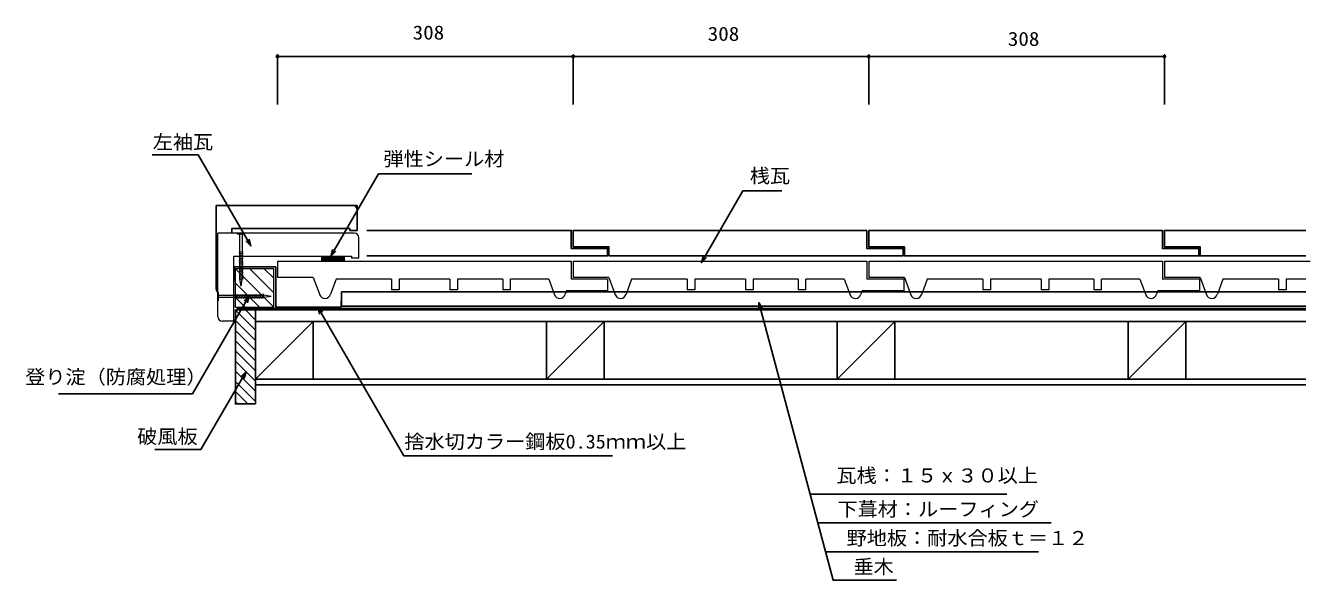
# Model space of a CAD drawing. Units: millimetres, scale not verified. Extents: x -874 to 465, y 127 to 705.
import ezdxf
from ezdxf.enums import TextEntityAlignment as Align

# ---------------------------------------------------------------- set-up
doc = ezdxf.new("R2010")
doc.units = ezdxf.units.MM
doc.header["$LTSCALE"] = 10
doc.layers.add('0-0_LAYER002', color=2, linetype='Continuous', lineweight=18)
doc.layers.add('0-1_ADD_LINE', color=7, linetype='Continuous')
doc.styles.add('ＭＳ ゴシック', font='')
doc.styles.get('ＭＳ ゴシック').set_extended_font_data('MS Gothic')

msp = doc.modelspace()

# ---------------------------------------------------------------- linework, layer by layer
at = {"layer": '0-0_LAYER002'}
for p, q in [((-611.27, 675.36), (-611.27, 622.86)), ((-611.27, 672.86), (-303.27, 672.86)), ((-303.27, 675.36), (-303.27, 622.86)), ((-303.27, 672.86), (4.73, 672.86)), ((4.73, 675.36), (4.73, 622.86)), ((4.73, 672.86), (312.73, 672.86)), ((312.73, 675.36), (312.73, 622.86)), ((-533.07, 517.66), (-675.31, 517.66)), ((-675.31, 430.61), (-675.31, 517.66)), ((-528.23, 491.54), (-528.23, 512.83)), ((-658.86, 493.47), (-535.97, 493.47)), ((-658.86, 493.47), (-658.86, 488.72)), ((-535.97, 493.47), (-535.97, 491.54)), ((-528.23, 491.54), (-535.97, 491.54)), ((-518.35, 491.54), (-420.58, 491.54)), ((-420.58, 491.54), (-305.27, 491.54)), ((-305.27, 491.54), (-305.27, 472.57)), ((-303.27, 491.54), (-112.58, 491.54)), ((-303.27, 491.54), (-303.27, 474.56)), ((-112.58, 491.54), (2.73, 491.54)), ((2.73, 491.54), (2.73, 472.57)), ((2.73, 491.54), (2.73, 474.56)), ((4.73, 491.54), (195.42, 491.54)), ((4.73, 491.54), (4.73, 474.56)), ((195.42, 491.54), (310.73, 491.54)), ((310.73, 491.54), (310.73, 472.57)), ((310.73, 491.54), (310.73, 474.56)), ((312.73, 491.54), (460.08, 491.54)), ((312.73, 491.54), (312.73, 474.56)), ((-267.33, 472.57), (-305.27, 472.57)), ((-266.07, 474.56), (-303.27, 474.56)), ((-267.33, 472.57), (-267.33, 465.07)), ((-266.07, 474.56), (-266.07, 465.07)), ((40.67, 472.57), (2.73, 472.57)), ((41.93, 474.56), (4.73, 474.56)), ((40.67, 472.57), (40.67, 465.07)), ((41.93, 474.56), (41.93, 465.07)), ((348.67, 472.57), (310.73, 472.57)), ((349.93, 474.56), (312.73, 474.56)), ((348.67, 472.57), (348.67, 465.07)), ((349.93, 474.56), (349.93, 465.07)), ((-565.05, 464.53), (-565.05, 459.54)), ((-565.05, 464.53), (-541.77, 464.53)), ((-565.05, 463.28), (-541.77, 463.28)), ((-565.05, 462.03), (-541.77, 462.03)), ((-565.05, 460.79), (-541.77, 460.79)), ((-565.05, 459.54), (-541.77, 459.54)), ((-541.77, 464.53), (-541.77, 459.54)), ((-267.33, 465.07), (-518.35, 465.07)), ((40.67, 465.07), (-266.07, 465.07)), ((348.67, 465.07), (41.93, 465.07)), ((460.08, 465.07), (349.93, 465.07)), ((-615.06, 411.62), (-655.06, 451.62)), ((-615.06, 426.61), (-640.07, 451.62)), ((-615.06, 441.6), (-625.08, 451.62)), ((-630.05, 411.62), (-655.06, 436.63)), ((-645.04, 411.62), (-655.06, 421.64)), ((-545.06, 411.64), (-545.06, 417.9)), ((460.08, 427.61), (-544.48, 427.61)), ((-544.48, 427.59), (-544.48, 412.61)), ((-109.8, 416.38), (-32.19, 126.75)), ((460.08, 408.64), (-655.06, 408.64)), ((-655.06, 408.39), (-634.09, 387.42)), ((460.08, 410.14), (-653.64, 410.14)), ((-644.7, 408.64), (-634.09, 398.03)), ((-545.06, 411.64), (-613.21, 411.64)), ((460.08, 412.61), (-544.48, 412.61)), ((-655.06, 397.78), (-634.09, 376.82)), ((-574.09, 396.64), (-634.09, 336.64)), ((460.08, 396.64), (-634.09, 396.64)), ((-271.09, 396.64), (-331.09, 336.64)), ((31.91, 396.64), (-28.09, 336.64)), ((334.91, 396.64), (274.91, 336.64)), ((-655.06, 387.18), (-634.09, 366.21)), ((-655.06, 376.57), (-634.09, 355.61)), ((-655.06, 365.96), (-634.09, 345)), ((-655.06, 355.36), (-634.09, 334.39)), ((-655.06, 344.75), (-634.09, 323.79)), ((460.08, 336.64), (-634.09, 336.64)), ((-655.06, 334.15), (-634.09, 313.18)), ((-655.06, 323.54), (-642.16, 310.64)), ((460.08, 330.64), (-634.09, 330.64)), ((-655.06, 312.93), (-652.77, 310.64)), ((-56.29, 216.69), (148.53, 216.69)), ((-48.91, 186.71), (194.91, 186.71)), ((-39.37, 156.61), (181.57, 156.61)), ((-32.19, 126.75), (33.55, 126.75))]:
    msp.add_line(p, q, dxfattribs=at)
at = {"layer": '0-0_LAYER002', "color": 4}
for p, q in [((-531.26, 488.72), (-673.51, 488.72)), ((-673.51, 401.67), (-673.51, 488.72)), ((-526.42, 462.59), (-526.42, 483.88)), ((-657.06, 464.53), (-534.16, 464.53)), ((-657.06, 464.53), (-657.06, 396.83)), ((-611.27, 459.54), (-417.61, 459.54)), ((-611.27, 459.54), (-611.27, 442.56)), ((-534.16, 464.53), (-534.16, 462.59)), ((-526.42, 462.59), (-534.16, 462.59)), ((-420.58, 459.54), (-305.27, 459.54)), ((-305.27, 459.54), (-305.27, 440.57)), ((-305.27, 459.54), (-305.27, 442.56)), ((-303.27, 459.54), (-112.58, 459.54)), ((-303.27, 459.54), (-303.27, 442.56)), ((-112.58, 459.54), (2.73, 459.54)), ((2.73, 459.54), (2.73, 440.57)), ((2.73, 459.54), (2.73, 442.56)), ((4.73, 459.54), (195.42, 459.54)), ((4.73, 459.54), (4.73, 442.56)), ((195.42, 459.54), (310.73, 459.54)), ((310.73, 459.54), (310.73, 440.57)), ((310.73, 459.54), (310.73, 442.56)), ((312.73, 459.54), (464.76, 459.54)), ((312.73, 459.54), (312.73, 442.56)), ((-574.07, 442.56), (-611.27, 442.56)), ((-574.07, 442.56), (-567.34, 424.31)), ((-266.07, 442.56), (-303.27, 442.56)), ((-266.07, 442.56), (-259.34, 424.31)), ((41.93, 442.56), (4.73, 442.56)), ((41.93, 442.56), (48.66, 424.31)), ((349.93, 442.56), (312.73, 442.56)), ((349.93, 442.56), (356.66, 424.31)), ((-550.35, 440.57), (-556.03, 424.97)), ((-492.48, 440.57), (-550.35, 440.57)), ((-492.48, 440.57), (-492.48, 429.59)), ((-484.49, 429.59), (-492.48, 429.59)), ((-431.58, 440.57), (-484.49, 440.57)), ((-484.49, 440.57), (-484.49, 429.59)), ((-431.58, 440.57), (-431.58, 429.59)), ((-423.59, 429.59), (-431.58, 429.59)), ((-376.67, 440.57), (-423.59, 440.57)), ((-423.59, 440.57), (-423.59, 429.59)), ((-376.67, 440.57), (-376.67, 429.59)), ((-368.68, 429.59), (-376.67, 429.59)), ((-328.74, 440.57), (-368.68, 440.57)), ((-368.68, 429.59), (-368.68, 440.57)), ((-328.74, 440.57), (-322.75, 424.31)), ((-310.13, 428.59), (-311.45, 424.97)), ((-267.33, 428.59), (-310.13, 428.59)), ((-267.33, 440.57), (-305.27, 440.57)), ((-267.33, 440.57), (-267.33, 428.59)), ((-242.35, 440.57), (-248.03, 424.97)), ((-184.48, 440.57), (-242.35, 440.57)), ((-184.48, 440.57), (-184.48, 429.59)), ((-176.49, 429.59), (-184.48, 429.59)), ((-123.58, 440.57), (-176.49, 440.57)), ((-176.49, 440.57), (-176.49, 429.59)), ((-123.58, 440.57), (-123.58, 429.59)), ((-115.59, 429.59), (-123.58, 429.59)), ((-68.67, 440.57), (-115.59, 440.57)), ((-115.59, 440.57), (-115.59, 429.59)), ((-68.67, 440.57), (-68.67, 429.59)), ((-60.68, 429.59), (-68.67, 429.59)), ((-20.74, 440.57), (-60.68, 440.57)), ((-60.68, 429.59), (-60.68, 440.57)), ((-20.74, 440.57), (-14.75, 424.31)), ((-2.13, 428.59), (-3.45, 424.97)), ((41.73, 428.59), (-2.13, 428.59)), ((65.65, 440.57), (59.97, 424.97)), ((123.52, 440.57), (65.65, 440.57)), ((123.52, 440.57), (123.52, 429.59)), ((131.51, 429.59), (123.52, 429.59)), ((184.42, 440.57), (131.51, 440.57)), ((131.51, 440.57), (131.51, 429.59)), ((184.42, 440.57), (184.42, 429.59)), ((192.41, 429.59), (184.42, 429.59)), ((239.33, 440.57), (192.41, 440.57)), ((192.41, 440.57), (192.41, 429.59)), ((239.33, 440.57), (239.33, 429.59)), ((247.32, 429.59), (239.33, 429.59)), ((287.26, 440.57), (247.32, 440.57)), ((247.32, 429.59), (247.32, 440.57)), ((287.26, 440.57), (293.25, 424.31)), ((305.87, 428.59), (304.55, 424.97)), ((349.73, 428.59), (305.87, 428.59)), ((373.65, 440.57), (367.97, 424.97)), ((431.52, 440.57), (373.65, 440.57)), ((431.52, 440.57), (431.52, 429.59)), ((439.51, 429.59), (431.52, 429.59)), ((460.08, 440.57), (439.51, 440.57)), ((439.51, 440.57), (439.51, 429.59)), ((-657.06, 396.83), (-668.67, 396.83))]:
    msp.add_line(p, q, dxfattribs=at)
at = {"layer": '0-0_LAYER002', "color": 1}
for p, q in [((-653.47, 487.88), (-645.11, 487.88)), ((-650.55, 440.84), (-650.55, 487.88)), ((-648.03, 487.88), (-648.03, 440.84)), ((-645.11, 487.88), (-645.11, 488.72)), ((-651.39, 468.67), (-647.19, 469.8)), ((-651.39, 466.99), (-647.19, 468.12)), ((-651.39, 465.31), (-647.19, 466.44)), ((-651.39, 463.63), (-647.19, 464.76)), ((-651.39, 461.95), (-647.19, 463.08)), ((-651.39, 460.27), (-647.19, 461.4)), ((-651.39, 458.59), (-647.19, 459.72)), ((-651.39, 456.91), (-647.19, 458.04)), ((-651.39, 455.23), (-647.19, 456.36)), ((-651.39, 453.55), (-647.19, 454.68)), ((-651.39, 451.87), (-647.19, 453)), ((-651.39, 450.19), (-647.19, 451.32)), ((-651.39, 448.51), (-647.19, 449.64)), ((-651.39, 446.83), (-647.19, 447.96)), ((-651.39, 445.15), (-647.19, 446.28)), ((-651.39, 443.47), (-647.19, 444.6)), ((-651.39, 441.79), (-647.19, 442.92)), ((-651.03, 440.21), (-646.77, 441.35)), ((-649.29, 433.28), (-650.55, 440.84)), ((-649.29, 433.28), (-648.03, 440.84)), ((-672.67, 426.97), (-673.51, 426.97)), ((-672.67, 418.6), (-672.67, 426.97)), ((-672.67, 424.04), (-625.63, 424.04)), ((-625.63, 421.52), (-672.67, 421.52)), ((-653.46, 420.68), (-654.59, 424.88)), ((-651.78, 420.68), (-652.91, 424.88)), ((-650.1, 420.68), (-651.23, 424.88)), ((-648.42, 420.68), (-649.55, 424.88)), ((-646.74, 420.68), (-647.87, 424.88)), ((-645.06, 420.68), (-646.19, 424.88)), ((-643.38, 420.68), (-644.51, 424.88)), ((-641.7, 420.68), (-642.83, 424.88)), ((-640.02, 420.68), (-641.15, 424.88)), ((-638.34, 420.68), (-639.47, 424.88)), ((-636.66, 420.68), (-637.79, 424.88)), ((-634.98, 420.68), (-636.11, 424.88)), ((-633.3, 420.68), (-634.43, 424.88)), ((-631.62, 420.68), (-632.75, 424.88)), ((-629.94, 420.68), (-631.07, 424.88)), ((-628.26, 420.68), (-629.39, 424.88)), ((-626.58, 420.68), (-627.71, 424.88)), ((-625, 421.05), (-626.14, 425.3)), ((-618.07, 422.78), (-625.63, 424.04)), ((-618.07, 422.78), (-625.63, 421.52))]:
    msp.add_line(p, q, dxfattribs=at)
at = {"layer": '0-0_LAYER002', "color": 3}
for p, q in [((-655.06, 411.62), (-655.06, 451.62)), ((-585.06, 408.62), (-655.06, 408.62))]:
    msp.add_line(p, q, dxfattribs=at)
at = {"layer": '0-0_LAYER002'}
for points in [[(-639.02, 475.32), (-693.86, 570.31), (-741.86, 570.31)], [(-555.79, 464.53), (-506.19, 550.44), (-408.69, 550.44)], [(-169.61, 457.93), (-126.35, 532.86), (-85.85, 532.86)], [(-640.96, 482.57), (-639.02, 475.32), (-644.33, 480.63)], [(-550.49, 469.83), (-555.79, 464.53), (-553.85, 471.77)], [(-164.31, 463.23), (-169.61, 457.93), (-167.67, 465.17)], [(-613.21, 411.64), (-613.21, 453.64), (-656.21, 453.64), (-656.21, 438.64)], [(-640.75, 423.4), (-699.74, 321.23), (-839.58, 321.23)], [(-646.05, 418.1), (-640.75, 423.4), (-642.69, 416.16)], [(-109.8, 408.88), (-109.8, 416.38), (-106.05, 409.89)], [(-567.38, 404.39), (-569.32, 411.64), (-564.02, 406.33)], [(-569.32, 411.64), (-479.84, 256.66), (-262.34, 256.66)], [(-644.05, 344.35), (-691.01, 263.03), (-739.01, 263.03)], [(-649.36, 339.05), (-644.05, 344.35), (-646, 337.11)]]:
    msp.add_lwpolyline(points, dxfattribs=at)
at = {"layer": '0-0_LAYER002', "color": 1}
for points in [[(-653.47, 487.88), (-653.47, 488.72), (-645.11, 488.72)], [(-672.67, 418.6), (-673.51, 418.6), (-673.51, 426.97)]]:
    msp.add_lwpolyline(points, dxfattribs=at)
at = {"layer": '0-0_LAYER002', "color": 3}
msp.add_lwpolyline([(-655.06, 411.62), (-615.06, 411.62), (-615.06, 451.62), (-655.06, 451.62)], dxfattribs=at)
at = {"layer": '0-0_LAYER002', "color": 4}
for points in [[(41.73, 428.59), (41.73, 440.57), (2.73, 440.57)], [(349.73, 428.59), (349.73, 440.57), (310.73, 440.57)]]:
    msp.add_lwpolyline(points, dxfattribs=at)
at = {"layer": '0-0_LAYER002', "color": 3}
msp.add_lwpolyline([(-655.06, 408.64), (-634.09, 408.64), (-634.09, 310.64), (-655.06, 310.64)], close=True, dxfattribs=at)
at = {"layer": '0-0_LAYER002'}
for points in [[(-574.09, 336.64), (-634.09, 336.64), (-634.09, 396.64), (-574.09, 396.64)], [(-271.09, 336.64), (-331.09, 336.64), (-331.09, 396.64), (-271.09, 396.64)], [(31.91, 336.64), (-28.09, 336.64), (-28.09, 396.64), (31.91, 396.64)], [(334.91, 336.64), (274.91, 336.64), (274.91, 396.64), (334.91, 396.64)]]:
    msp.add_lwpolyline(points, close=True, dxfattribs=at)
for centre in [(-611.27, 672.86), (-303.27, 672.86), (-303.27, 672.86), (4.73, 672.86), (4.73, 672.86), (312.73, 672.86)]:
    msp.add_circle(centre, 1.25, dxfattribs=at)
for centre, start, end in [((-533.07, 512.83), 0, 90), ((-670.48, 430.61), 180, 231.20251)]:
    msp.add_arc(centre, 4.84, start, end, dxfattribs=at)
at = {"layer": '0-0_LAYER002', "color": 4}
for centre, radius, start, end in [((-531.26, 483.88), 4.84, 0, 90), ((-561.88, 426.59), 5.99, 199.47122, 344.27761), ((-317.21, 426.59), 5.99, 199.47122, 344.27761), ((-253.88, 426.59), 5.99, 199.47122, 344.27761), ((-9.21, 426.59), 5.99, 199.47122, 344.27761), ((54.12, 426.59), 5.99, 199.47122, 344.27761), ((298.79, 426.59), 5.99, 199.47122, 344.27761), ((362.12, 426.59), 5.99, 199.47122, 344.27761), ((-668.67, 401.67), 4.84, 180, 270)]:
    msp.add_arc(centre, radius, start, end, dxfattribs=at)
at = {"layer": '0-1_ADD_LINE'}
for p, q in [((-611.27, 622.86), (-611.27, 675.36)), ((-611.27, 672.86), (312.73, 672.86)), ((-303.27, 622.86), (-303.27, 674.11)), ((4.73, 622.86), (4.73, 674.11)), ((312.73, 622.86), (312.73, 674.11)), ((-741.86, 570.31), (-693.86, 570.31)), ((-639.02, 475.32), (-693.86, 570.31)), ((-555.79, 464.53), (-506.19, 550.44)), ((-506.19, 550.44), (-408.69, 550.44)), ((-169.61, 457.93), (-126.35, 532.86)), ((-126.35, 532.86), (-85.85, 532.86)), ((-675.31, 517.66), (-528.23, 517.66)), ((-528.23, 512.27), (-528.23, 517.66)), ((-535.97, 493.47), (-535.97, 491.54)), ((312.73, 491.54), (460.08, 491.54)), ((-565.05, 464.53), (-565.05, 459.54)), ((-565.05, 463.28), (-541.77, 463.28)), ((-565.05, 462.03), (-541.77, 462.03)), ((-541.77, 460.79), (-565.05, 460.79)), ((-541.77, 464.53), (-541.77, 459.54)), ((348.67, 465.07), (460.08, 465.07)), ((-656.21, 453.64), (-613.21, 453.64)), ((-640.75, 423.4), (-699.74, 321.23)), ((-640.75, 423.4), (-646.05, 418.1)), ((-640.75, 423.4), (-642.69, 416.16)), ((-545.06, 417.9), (-545.06, 411.62)), ((-544.48, 412.61), (-544.48, 427.61)), ((460.08, 427.61), (-544.48, 427.61)), ((-109.8, 416.38), (-109.8, 408.88)), ((-109.8, 416.38), (-106.05, 409.89)), ((-109.8, 416.38), (-32.19, 126.75)), ((-655.06, 408.62), (-634.09, 408.62)), ((-653.64, 410.14), (460.08, 410.14)), ((460.08, 408.64), (-634.09, 408.64)), ((-634.09, 408.62), (-634.09, 398.03)), ((-634.09, 408.62), (-634.09, 313.18)), ((-569.31, 411.62), (-479.84, 256.66)), ((-569.3, 411.62), (-567.38, 404.39)), ((-569.3, 411.62), (-564.02, 406.33)), ((-544.48, 412.61), (460.08, 412.61)), ((-634.09, 396.64), (460.08, 396.64)), ((-574.09, 396.64), (-634.09, 336.64)), ((-574.09, 396.64), (-574.09, 336.64)), ((-331.09, 396.64), (-331.09, 336.64)), ((-271.09, 396.64), (-271.09, 336.64)), ((-28.09, 396.64), (-28.09, 336.64)), ((31.91, 396.64), (-28.09, 336.64)), ((31.91, 396.64), (31.91, 336.64)), ((334.91, 396.64), (274.91, 336.64)), ((334.91, 396.64), (334.91, 336.64)), ((-644.05, 344.35), (-691.01, 263.03)), ((460.08, 336.64), (-634.09, 336.64)), ((-699.74, 321.23), (-839.58, 321.23)), ((-634.09, 330.64), (460.08, 330.64)), ((-691.01, 263.03), (-739.01, 263.03)), ((-262.34, 256.66), (-479.84, 256.66)), ((-56.29, 216.69), (148.53, 216.69)), ((-48.26, 186.71), (180.59, 186.71)), ((194.91, 186.71), (180.59, 186.71)), ((181.57, 156.61), (-39.37, 156.61)), ((-32.19, 126.75), (33.55, 126.75))]:
    msp.add_line(p, q, dxfattribs=at)
for points in [[(-675.31, 517.66), (-675.31, 430.61), (-673.49, 430.61)], [(-528.23, 512.83), (-528.23, 491.54), (-535.97, 491.54)], [(-535.97, 493.47), (-658.86, 493.47), (-658.86, 488.72)], [(-640.96, 482.57), (-639.02, 475.32), (-644.33, 480.63)], [(-518.35, 491.54), (-305.27, 491.54), (-305.27, 472.57), (-267.33, 472.57), (-267.33, 465.07), (-518.35, 465.07)], [(312.73, 491.54), (312.73, 474.56), (349.93, 474.56), (349.93, 465.07)], [(-553.85, 471.77), (-555.79, 464.53), (-550.49, 469.83)], [(-167.7, 465.07), (-169.61, 457.93), (-164.31, 463.23)], [(-613.21, 453.64), (-613.21, 411.62), (-545.06, 411.62)], [(-634.09, 310.64), (-655.06, 310.64), (-655.06, 408.64)], [(-271.09, 396.64), (-331.09, 336.64), (-271.09, 396.64)], [(274.91, 396.64), (274.91, 336.64), (31.91, 336.64)], [(-649.36, 339.05), (-644.05, 344.35), (-646, 337.11)]]:
    msp.add_lwpolyline(points, dxfattribs=at)
for points in [[(2.73, 491.54), (2.73, 472.57), (40.67, 472.57), (40.67, 465.07), (-266.07, 465.07), (-266.07, 474.56), (-303.27, 474.56), (-303.27, 491.54)], [(4.73, 491.54), (4.73, 474.56), (41.93, 474.56), (41.93, 465.07), (348.67, 465.07), (348.67, 472.57), (310.73, 472.57), (310.73, 491.54)]]:
    msp.add_lwpolyline(points, close=True, dxfattribs=at)

# ---------------------------------------------------------------- texts
at = {"layer": '0-0_LAYER002', "color": 7, "style": 'ＭＳ ゴシック'}
for s, width, p in [('308', 1.1, (-470.48, 686.12)), ('308', 1.1, (-163.08, 684.8)), ('308', 1.1, (149.6, 679.52)), ('左袖瓦', 1.05, (-741.28, 572.06)), ('弾性シール材', 1.05, (-500.88, 554.4)), ('桟瓦', 1.05, (-119.21, 536.75)), ('登り淀（防腐処理）', 1.05, (-874.2, 327.08)), ('破風板', 1.05, (-757.49, 264.92)), ('捨水切カラー鋼板0.35ｍｍ以上', 1.05, (-479.14, 259.67)), ('\u3000瓦桟：１５ｘ３０以上', 1.05, (-49.94, 224.35)), ('\u3000下葺材：ルーフィング', 1.05, (-48.91, 189.21)), ('\u3000野地板：耐水合板ｔ＝１２', 1.05, (-39.37, 159.11)), ('\u3000垂木', 1.05, (-32.19, 129.25))]:
    msp.add_text(s, height=14.66, dxfattribs=dict(at, width=width)).set_placement(p, align=Align.BOTTOM_LEFT)

doc.saveas('drawing.dxf')
